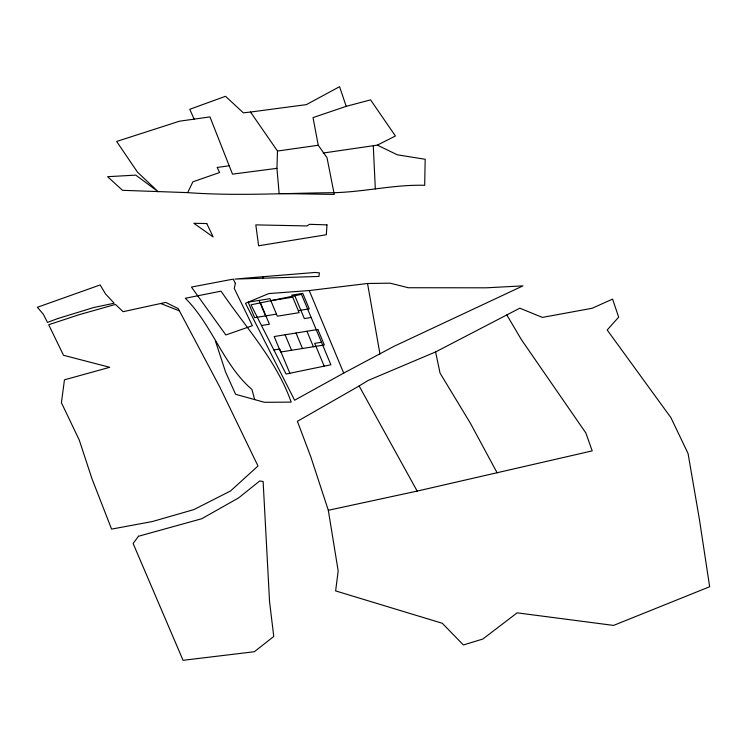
<?xml version="1.0" encoding="UTF-8"?>
<svg xmlns="http://www.w3.org/2000/svg" width="747" height="747" viewBox="0 0 747 747"><rect width="100%" height="100%" fill="white"/><g stroke="black" fill="none" stroke-linecap="round" stroke-linejoin="round"><path stroke-width="1.12" d="M323.218 153.032L377.356 145.133L395.415 136.001L370.587 99.874L346.197 106.335L313.03 117.596L318.25 145.263L326.999 157.654L334.254 194.407L279.145 193.52L276.941 168.346L277.482 151.034L250.516 112.031L243.363 112.834L225.501 96.298L189.775 109.295L194.145 119.128M229.189 165.787L209.963 116.896L179.485 121.201L116.635 141.463L137.448 172.099L158.224 191.755L135.777 175.115L107.605 176.694L122.499 190.317L187.674 192.623L192.875 181.838L219.637 172.51L217.153 167.449L229.189 165.787L232.513 174.144L276.941 168.346M359.12 385.966L367.935 380.55L435.594 351.94L519.8 308.175L542.378 317.4L592.128 308.278L612.587 299.099L618.665 317.158L607.18 329.997L670.918 417.648L688.071 453.532L699.491 519.884L709.65 586.75L613.576 625.416L517.148 612.839L482.805 639.049L463.383 644.969L442.299 623.278L335.618 590.914L338.195 570.988L328.316 510.285L310.789 456.8L297.399 421.317L359.12 385.966L417.171 491.087L592.212 450.889L585.881 433.008L521.406 339.67L506.802 314.917M343.704 373.108L294.607 400.233L245.492 303.291L268.799 293.571L309.23 290.555L367.543 283.487L390.167 283.178L408.32 287.735L486.39 287.81L522.956 285.868L393.93 346.347L343.704 373.108L309.23 290.555M328.316 510.285L417.171 491.087M270.862 300.696L292.703 297.166M276.474 314.142L254.634 317.671L248.163 302.18L270.003 298.651L277.333 316.186L299.173 312.657L291.853 295.112L302.768 293.347L309.239 308.838L298.314 310.603M261.487 325.515L269.396 324.235L260.46 302.843M311.154 317.484L304.346 318.586L294.813 295.747M273.878 349.969L279.742 349.017L289.864 373.257M321.499 342.266L314.692 343.368L324.207 366.161M277.482 151.034L318.25 145.263M250.516 112.031L306.363 104.627L339.568 86.68L346.197 106.335M377.356 145.133L397.367 154.825L425.183 159.27L424.679 185.293C394.379 184.453 364.284 191.951 333.946 192.689C285.149 193.09 236.425 196.209 187.674 192.623M263.075 276.698L234.903 279.089L318.969 276.427L319.38 272.879L315.047 272.468L263.075 276.698L263.317 278.444M160.726 303.497L179.42 310.873L219.861 387.161L257.995 466.007L230.524 490.975L193.893 509.594L152.369 521.537L111.583 529.109L92.021 478.864L79.229 439.964L61.413 402.717L64.457 379.821L109.734 367.291L63.514 355.283L48.686 324.74L78.435 314.907L115.44 304.421L123.096 311.686L165.806 302.395L178.225 308.614L179.42 310.873M215.64 341.631L225.566 371.969L235.585 394.285L264.41 402.306L291.19 402.119C276.493 360.278 245.567 327.307 221.065 291.162L185.331 298.249C212.316 325.094 222.923 364.424 251.926 389.467L254.699 399.598M497.157 472.851L470.33 423.129L440.048 373.108L435.594 351.94M306.933 331.238L313.404 346.739M296.017 333.013L302.479 348.504M285.093 334.777L291.563 350.268M259.078 300.415L265.549 315.906M367.543 283.487L379.971 354.078M373.295 146.001L375.33 188.963M326.981 224.875L326.336 234.735L258.621 245.791L255.81 224.884L306.821 225.93L309.65 224.315L326.981 224.875M235.37 283.328L234.269 288.445L252.374 325.711L225.846 334.964L191.447 287.063L233.241 279.126L235.37 283.328M138.484 536.253L133.115 543.489L183.071 660.32L254.335 651.729L273.757 636.472L269.546 601.596L263.131 481.526L259.769 480.956L238.582 497.922L201.681 518.763L138.484 536.253M57.659 318.586L47.491 322.405L43.27 314.16L37.35 307.297L100.145 284.943L105.532 293.954L114.179 303.226L93.749 307.512L57.659 318.586M301.499 294.365L250.992 304.804L286.073 374.042L330.893 364.769L301.499 294.365M317.858 329.474L274.168 336.542L280.639 352.033L324.329 344.965L317.858 329.474M206.77 223.549L193.837 223.297L213.147 236.939L206.77 223.549"/></g></svg>
